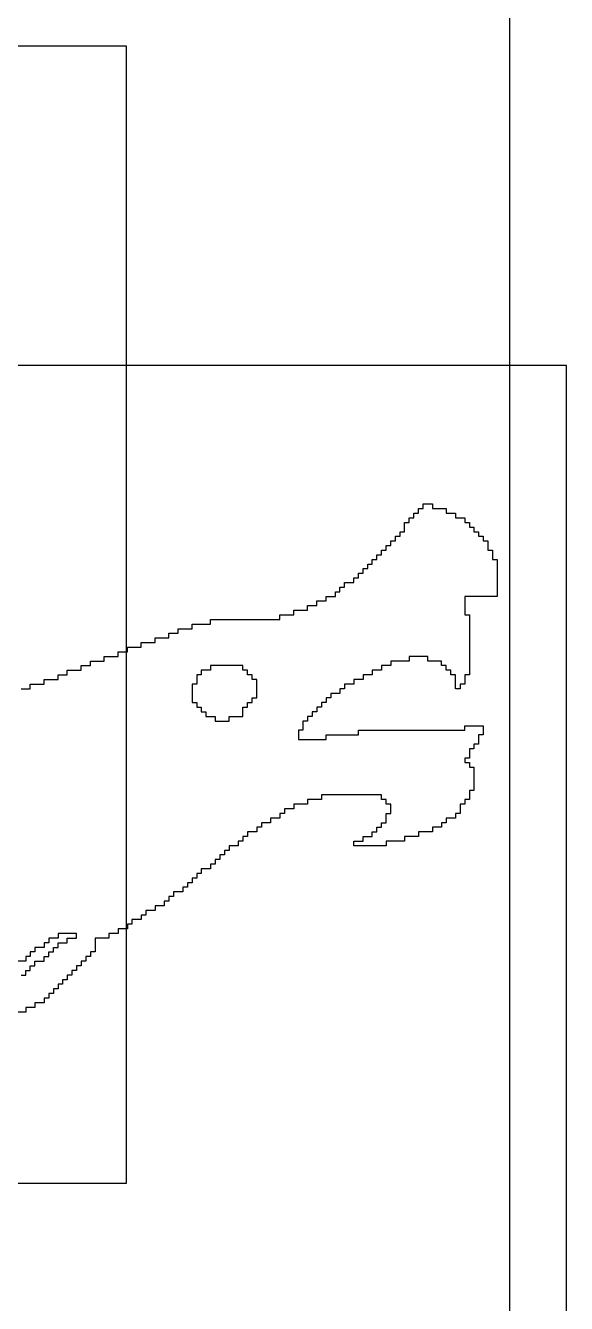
# Model space of a CAD drawing. Header units: inches. Extents: x -0.1 to 45, y 0.5 to 34.4.
# Drawn here: x 40.85 to 44.93, y 19.21 to 28.86 of the extents above; entities that cross this region are included whole.
import ezdxf

# ---------------------------------------------------------------- set-up
doc = ezdxf.new("R2010")
doc.units = ezdxf.units.IN

msp = doc.modelspace()

# ---------------------------------------------------------------- linework, layer by layer
for p, q in [((44.5, 34.4), (44.5, 0.5)), ((32.9963, 28.7059), (41.6069, 28.7059)), ((41.6069, 28.7059), (41.6069, 20.1112)), ((44.9302, 26.2907), (26.9302, 26.2907)), ((44.9302, 12.3023), (44.9302, 26.2907)), ((43.814, 25.1744), (43.814, 25.2093)), ((43.814, 25.2093), (43.8488, 25.2093)), ((43.8488, 25.2093), (43.8488, 25.2442)), ((43.8488, 25.2442), (43.9186, 25.2442)), ((43.9186, 25.2442), (43.9186, 25.2093)), ((43.9186, 25.2093), (44.0233, 25.2093)), ((44.0233, 25.2093), (44.0233, 25.1744)), ((43.7093, 25.0349), (43.7093, 25.1047)), ((43.7093, 25.1047), (43.7442, 25.1047)), ((43.7442, 25.1047), (43.7442, 25.1395)), ((43.7442, 25.1395), (43.7791, 25.1395)), ((43.7791, 25.1395), (43.7791, 25.1744)), ((43.7791, 25.1744), (43.814, 25.1744)), ((44.0233, 25.1744), (44.093, 25.1744)), ((44.093, 25.1744), (44.093, 25.1395)), ((44.093, 25.1395), (44.1628, 25.1395)), ((44.1628, 25.1395), (44.1628, 25.1047)), ((44.1628, 25.1047), (44.1977, 25.1047)), ((44.1977, 25.1047), (44.1977, 25.0698)), ((43.6395, 24.9651), (43.6395, 25)), ((43.6395, 25), (43.6744, 25)), ((43.6744, 25), (43.6744, 25.0349)), ((43.6744, 25.0349), (43.7093, 25.0349)), ((44.1977, 25.0698), (44.2326, 25.0698)), ((44.2326, 25.0698), (44.2326, 25.0349)), ((44.2326, 25.0349), (44.2674, 25.0349)), ((44.2674, 25.0349), (44.2674, 25)), ((44.2674, 25), (44.3023, 25)), ((44.3023, 25), (44.3023, 24.9651)), ((43.5698, 24.8953), (43.5698, 24.9302)), ((43.5698, 24.9302), (43.6047, 24.9302)), ((43.6047, 24.9302), (43.6047, 24.9651)), ((43.6047, 24.9651), (43.6395, 24.9651)), ((44.3023, 24.9651), (44.3372, 24.9651)), ((44.3372, 24.9651), (44.3372, 24.8953)), ((43.4651, 24.7907), (43.4651, 24.8256)), ((43.4651, 24.8256), (43.5, 24.8256)), ((43.5, 24.8256), (43.5, 24.8605)), ((43.5, 24.8605), (43.5349, 24.8605)), ((43.5349, 24.8605), (43.5349, 24.8953)), ((43.5349, 24.8953), (43.5698, 24.8953)), ((44.3372, 24.8953), (44.3721, 24.8953)), ((44.3721, 24.8953), (44.3721, 24.8256)), ((44.3721, 24.8256), (44.407, 24.8256)), ((44.407, 24.8256), (44.407, 24.5465)), ((43.3605, 24.686), (43.3605, 24.7209)), ((43.3605, 24.7209), (43.3953, 24.7209)), ((43.3953, 24.7209), (43.3953, 24.7558)), ((43.3953, 24.7558), (43.4302, 24.7558)), ((43.4302, 24.7558), (43.4302, 24.7907)), ((43.4302, 24.7907), (43.4651, 24.7907)), ((43.2209, 24.5814), (43.2209, 24.6163)), ((43.2209, 24.6163), (43.2558, 24.6163)), ((43.2558, 24.6163), (43.2558, 24.6512)), ((43.2558, 24.6512), (43.3256, 24.6512)), ((43.3256, 24.6512), (43.3256, 24.686)), ((43.3256, 24.686), (43.3605, 24.686)), ((43.1163, 24.5116), (43.1163, 24.5465)), ((43.1163, 24.5465), (43.186, 24.5465)), ((43.186, 24.5465), (43.186, 24.5814)), ((43.186, 24.5814), (43.2209, 24.5814)), ((44.407, 24.5465), (44.1628, 24.5465)), ((44.1628, 24.5465), (44.1628, 24.407)), ((42.8721, 24.407), (42.8721, 24.4419)), ((42.8721, 24.4419), (42.9767, 24.4419)), ((42.9767, 24.4419), (42.9767, 24.4767)), ((42.9767, 24.4767), (43.0465, 24.4767)), ((43.0465, 24.4767), (43.0465, 24.5116)), ((43.0465, 24.5116), (43.1163, 24.5116)), ((42.1047, 24.3023), (42.1047, 24.3372)), ((42.1047, 24.3372), (42.2442, 24.3372)), ((42.2442, 24.3372), (42.2442, 24.3721)), ((42.2442, 24.3721), (42.7674, 24.3721)), ((42.7674, 24.3721), (42.7674, 24.407)), ((42.7674, 24.407), (42.8721, 24.407)), ((44.1628, 24.407), (44.1977, 24.407)), ((44.1977, 24.407), (44.1977, 23.9535)), ((41.8256, 24.1977), (41.8256, 24.2326)), ((41.8256, 24.2326), (41.9302, 24.2326)), ((41.9302, 24.2326), (41.9302, 24.2674)), ((41.9302, 24.2674), (42, 24.2674)), ((42, 24.2674), (42, 24.3023)), ((42, 24.3023), (42.1047, 24.3023)), ((41.6163, 24.1279), (41.6163, 24.1628)), ((41.6163, 24.1628), (41.7209, 24.1628)), ((41.7209, 24.1628), (41.7209, 24.1977)), ((41.7209, 24.1977), (41.8256, 24.1977)), ((41.3372, 24.0233), (41.3372, 24.0581)), ((41.3372, 24.0581), (41.4419, 24.0581)), ((41.4419, 24.0581), (41.4419, 24.093)), ((41.4419, 24.093), (41.5465, 24.093)), ((41.5465, 24.093), (41.5465, 24.1279)), ((41.5465, 24.1279), (41.6163, 24.1279)), ((43.7442, 24.0581), (43.6047, 24.0581)), ((43.6047, 24.0581), (43.6047, 24.0233)), ((43.8837, 24.093), (43.7442, 24.093)), ((43.7442, 24.093), (43.7442, 24.0581)), ((43.8837, 24.0581), (43.8837, 24.093)), ((43.9884, 24.0581), (43.8837, 24.0581)), ((43.9884, 24.0233), (43.9884, 24.0581)), ((41.093, 23.9186), (41.093, 23.9535)), ((41.093, 23.9535), (41.1628, 23.9535)), ((41.1628, 23.9535), (41.1628, 23.9884)), ((41.1628, 23.9884), (41.2674, 23.9884)), ((41.2674, 23.9884), (41.2674, 24.0233)), ((41.2674, 24.0233), (41.3372, 24.0233)), ((42.1744, 23.9535), (42.1395, 23.9535)), ((42.1395, 23.9535), (42.1395, 23.8837)), ((42.2442, 23.9884), (42.1744, 23.9884)), ((42.1744, 23.9884), (42.1744, 23.9535)), ((42.4884, 24.0233), (42.2442, 24.0233)), ((42.2442, 24.0233), (42.2442, 23.9884)), ((42.4884, 23.9884), (42.4884, 24.0233)), ((42.5233, 23.9884), (42.4884, 23.9884)), ((42.5233, 23.9535), (42.5233, 23.9884)), ((42.5581, 23.9535), (42.5233, 23.9535)), ((42.5581, 23.9186), (42.5581, 23.9535)), ((43.4651, 23.9535), (43.3953, 23.9535)), ((43.3953, 23.9535), (43.3953, 23.9186)), ((43.5349, 23.9884), (43.4651, 23.9884)), ((43.4651, 23.9884), (43.4651, 23.9535)), ((43.6047, 24.0233), (43.5349, 24.0233)), ((43.5349, 24.0233), (43.5349, 23.9884)), ((44.0233, 24.0233), (43.9884, 24.0233)), ((44.0233, 23.9884), (44.0233, 24.0233)), ((44.0581, 23.9884), (44.0233, 23.9884)), ((44.0581, 23.9535), (44.0581, 23.9884)), ((44.093, 23.9535), (44.0581, 23.9535)), ((44.093, 23.8488), (44.093, 23.9535)), ((44.1977, 23.9535), (44.1628, 23.9535)), ((44.1628, 23.9535), (44.1628, 23.8837)), ((40.814, 23.8488), (40.8837, 23.8488)), ((40.8837, 23.8488), (40.8837, 23.8837)), ((40.8837, 23.8837), (40.9884, 23.8837)), ((40.9884, 23.8837), (40.9884, 23.9186)), ((40.9884, 23.9186), (41.093, 23.9186)), ((42.1395, 23.8837), (42.1047, 23.8837)), ((42.1047, 23.8837), (42.1047, 23.7442)), ((42.593, 23.9186), (42.5581, 23.9186)), ((42.593, 23.7791), (42.593, 23.9186)), ((43.2558, 23.8488), (43.2209, 23.8488)), ((43.2209, 23.8488), (43.2209, 23.814)), ((43.3256, 23.8837), (43.2558, 23.8837)), ((43.2558, 23.8837), (43.2558, 23.8488)), ((43.3953, 23.9186), (43.3256, 23.9186)), ((43.3256, 23.9186), (43.3256, 23.8837)), ((44.1279, 23.8488), (44.093, 23.8488)), ((44.1628, 23.8837), (44.1279, 23.8837)), ((44.1279, 23.8837), (44.1279, 23.8488)), ((42.1047, 23.7442), (42.1395, 23.7442)), ((42.1395, 23.7442), (42.1395, 23.7093)), ((42.5233, 23.7093), (42.5233, 23.7442)), ((42.5233, 23.7442), (42.5581, 23.7442)), ((42.5581, 23.7442), (42.5581, 23.7791)), ((42.5581, 23.7791), (42.593, 23.7791)), ((43.1163, 23.7442), (43.0814, 23.7442)), ((43.0814, 23.7442), (43.0814, 23.7093)), ((43.1512, 23.7791), (43.1163, 23.7791)), ((43.1163, 23.7791), (43.1163, 23.7442)), ((43.2209, 23.814), (43.1512, 23.814)), ((43.1512, 23.814), (43.1512, 23.7791)), ((42.1395, 23.7093), (42.1744, 23.7093)), ((42.1744, 23.7093), (42.1744, 23.6744)), ((42.1744, 23.6744), (42.2093, 23.6744)), ((42.2093, 23.6744), (42.2093, 23.6395)), ((42.4884, 23.6395), (42.4884, 23.7093)), ((42.4884, 23.7093), (42.5233, 23.7093)), ((43.0465, 23.6744), (43.0116, 23.6744)), ((43.0116, 23.6744), (43.0116, 23.6395)), ((43.0814, 23.7093), (43.0465, 23.7093)), ((43.0465, 23.7093), (43.0465, 23.6744)), ((42.2093, 23.6395), (42.2791, 23.6395)), ((42.2791, 23.6395), (42.2791, 23.6046)), ((42.2791, 23.6046), (42.3837, 23.6046)), ((42.3837, 23.6046), (42.3837, 23.6395)), ((42.3837, 23.6395), (42.4884, 23.6395)), ((42.9767, 23.6046), (42.9419, 23.6046)), ((42.9419, 23.6046), (42.9419, 23.5349)), ((43.0116, 23.6395), (42.9767, 23.6395)), ((42.9767, 23.6395), (42.9767, 23.6046)), ((44.1628, 23.5349), (44.1628, 23.5698)), ((44.1628, 23.5698), (44.3023, 23.5698)), ((44.3023, 23.5698), (44.3023, 23.5)), ((42.9419, 23.5349), (42.907, 23.5349)), ((42.907, 23.5349), (42.907, 23.4651)), ((42.907, 23.4651), (43.1163, 23.4651)), ((43.1163, 23.4651), (43.1163, 23.5)), ((43.1163, 23.5), (43.3605, 23.5)), ((43.3605, 23.5), (43.3605, 23.5349)), ((43.3605, 23.5349), (44.1628, 23.5349)), ((44.3023, 23.5), (44.2674, 23.5)), ((44.2674, 23.5), (44.2674, 23.4302)), ((44.2326, 23.3953), (44.1977, 23.3953)), ((44.1977, 23.3953), (44.1977, 23.3256)), ((44.2674, 23.4302), (44.2326, 23.4302)), ((44.2326, 23.4302), (44.2326, 23.3953)), ((44.1977, 23.3256), (44.1628, 23.3256)), ((44.1628, 23.3256), (44.1628, 23.2907)), ((44.1628, 23.2907), (44.1977, 23.2907)), ((44.1977, 23.2907), (44.1977, 23.2558)), ((44.1977, 23.2558), (44.2326, 23.2558)), ((44.2326, 23.2558), (44.2326, 23.0814)), ((44.2326, 23.0814), (44.1977, 23.0814)), ((44.1977, 23.0814), (44.1977, 23.0116)), ((42.9767, 22.9767), (42.8721, 22.9767)), ((42.8721, 22.9767), (42.8721, 22.9419)), ((43.0814, 23.0116), (42.9767, 23.0116)), ((42.9767, 23.0116), (42.9767, 22.9767)), ((43.5349, 23.0465), (43.0814, 23.0465)), ((43.0814, 23.0465), (43.0814, 23.0116)), ((43.5349, 23.0116), (43.5349, 23.0465)), ((43.5698, 23.0116), (43.5349, 23.0116)), ((43.5698, 22.9767), (43.5698, 23.0116)), ((43.6047, 22.9767), (43.5698, 22.9767)), ((43.6047, 22.907), (43.6047, 22.9767)), ((44.1628, 22.9767), (44.1279, 22.9767)), ((44.1279, 22.9767), (44.1279, 22.907)), ((44.1977, 23.0116), (44.1628, 23.0116)), ((44.1628, 23.0116), (44.1628, 22.9767)), ((42.8023, 22.907), (42.7674, 22.907)), ((42.7674, 22.907), (42.7674, 22.8721)), ((42.8721, 22.9419), (42.8023, 22.9419)), ((42.8023, 22.9419), (42.8023, 22.907)), ((43.5698, 22.8372), (43.5698, 22.907)), ((43.5698, 22.907), (43.6047, 22.907)), ((44.1279, 22.907), (44.093, 22.907)), ((44.093, 22.907), (44.093, 22.8721)), ((42.6279, 22.8023), (42.593, 22.8023)), ((42.593, 22.8023), (42.593, 22.7674)), ((42.6977, 22.8372), (42.6279, 22.8372)), ((42.6279, 22.8372), (42.6279, 22.8023)), ((42.7674, 22.8721), (42.6977, 22.8721)), ((42.6977, 22.8721), (42.6977, 22.8372)), ((43.5, 22.7674), (43.5, 22.8023)), ((43.5, 22.8023), (43.5349, 22.8023)), ((43.5349, 22.8023), (43.5349, 22.8372)), ((43.5349, 22.8372), (43.5698, 22.8372)), ((43.9884, 22.8023), (43.9186, 22.8023)), ((43.9186, 22.8023), (43.9186, 22.7674)), ((44.0233, 22.8372), (43.9884, 22.8372)), ((43.9884, 22.8372), (43.9884, 22.8023)), ((44.093, 22.8721), (44.0233, 22.8721)), ((44.0233, 22.8721), (44.0233, 22.8372)), ((42.4884, 22.6977), (42.4535, 22.6977)), ((42.4535, 22.6977), (42.4535, 22.6628)), ((42.5233, 22.7326), (42.4884, 22.7326)), ((42.4884, 22.7326), (42.4884, 22.6977)), ((42.593, 22.7674), (42.5233, 22.7674)), ((42.5233, 22.7674), (42.5233, 22.7326)), ((43.3256, 22.6628), (43.3256, 22.6977)), ((43.3256, 22.6977), (43.3953, 22.6977)), ((43.3953, 22.6977), (43.3953, 22.7326)), ((43.3953, 22.7326), (43.4651, 22.7326)), ((43.4651, 22.7326), (43.4651, 22.7674)), ((43.4651, 22.7674), (43.5, 22.7674)), ((43.7093, 22.6977), (43.5698, 22.6977)), ((43.5698, 22.6977), (43.5698, 22.6628)), ((43.814, 22.7326), (43.7093, 22.7326)), ((43.7093, 22.7326), (43.7093, 22.6977)), ((43.9186, 22.7674), (43.814, 22.7674)), ((43.814, 22.7674), (43.814, 22.7326)), ((42.3488, 22.593), (42.314, 22.593)), ((42.314, 22.593), (42.314, 22.5581)), ((42.3837, 22.6279), (42.3488, 22.6279)), ((42.3488, 22.6279), (42.3488, 22.593)), ((42.4535, 22.6628), (42.3837, 22.6628)), ((42.3837, 22.6628), (42.3837, 22.6279)), ((43.5698, 22.6628), (43.3256, 22.6628)), ((42.2791, 22.5233), (42.2442, 22.5233)), ((42.2442, 22.5233), (42.2442, 22.4884)), ((42.314, 22.5581), (42.2791, 22.5581)), ((42.2791, 22.5581), (42.2791, 22.5233)), ((42.1395, 22.4186), (42.1047, 22.4186)), ((42.1047, 22.4186), (42.1047, 22.3837)), ((42.1744, 22.4535), (42.1395, 22.4535)), ((42.1395, 22.4535), (42.1395, 22.4186)), ((42.2442, 22.4884), (42.1744, 22.4884)), ((42.1744, 22.4884), (42.1744, 22.4535)), ((42.0349, 22.314), (41.9651, 22.314)), ((41.9651, 22.314), (41.9651, 22.2791)), ((42.0698, 22.3488), (42.0349, 22.3488)), ((42.0349, 22.3488), (42.0349, 22.314)), ((42.1047, 22.3837), (42.0698, 22.3837)), ((42.0698, 22.3837), (42.0698, 22.3488)), ((41.8953, 22.2093), (41.8256, 22.2093)), ((41.8256, 22.2093), (41.8256, 22.1744)), ((41.9302, 22.2442), (41.8953, 22.2442)), ((41.8953, 22.2442), (41.8953, 22.2093)), ((41.9651, 22.2791), (41.9302, 22.2791)), ((41.9302, 22.2791), (41.9302, 22.2442)), ((41.7209, 22.1046), (41.6512, 22.1046)), ((41.6512, 22.1046), (41.6512, 22.0698)), ((41.7558, 22.1395), (41.7209, 22.1395)), ((41.7209, 22.1395), (41.7209, 22.1046)), ((41.8256, 22.1744), (41.7558, 22.1744)), ((41.7558, 22.1744), (41.7558, 22.1395)), ((41.6163, 22.0349), (41.5465, 22.0349)), ((41.5465, 22.0349), (41.5465, 22)), ((41.6512, 22.0698), (41.6163, 22.0698)), ((41.6163, 22.0698), (41.6163, 22.0349)), ((41.0233, 21.9302), (40.9884, 21.9302)), ((40.9884, 21.9302), (40.9884, 21.8953)), ((41.093, 21.9651), (41.0233, 21.9651)), ((41.0233, 21.9651), (41.0233, 21.9302)), ((41.2326, 22), (41.093, 22)), ((41.093, 22), (41.093, 21.9651)), ((41.093, 21.8953), (41.093, 21.9302)), ((41.093, 21.9302), (41.1628, 21.9302)), ((41.1628, 21.9302), (41.1628, 21.9651)), ((41.1628, 21.9651), (41.2326, 21.9651)), ((41.2326, 21.9651), (41.2326, 22)), ((41.4767, 21.9651), (41.3721, 21.9651)), ((41.3721, 21.9651), (41.3721, 21.8605)), ((41.5465, 22), (41.4767, 22)), ((41.4767, 22), (41.4767, 21.9651)), ((40.8837, 21.8256), (40.8488, 21.8256)), ((40.8488, 21.8256), (40.8488, 21.7907)), ((40.9186, 21.8605), (40.8837, 21.8605)), ((40.8837, 21.8605), (40.8837, 21.8256)), ((40.9884, 21.8953), (40.9186, 21.8953)), ((40.9186, 21.8953), (40.9186, 21.8605)), ((40.9884, 21.7907), (40.9884, 21.8256)), ((40.9884, 21.8256), (41.0233, 21.8256)), ((41.0233, 21.8256), (41.0233, 21.8605)), ((41.0233, 21.8605), (41.0581, 21.8605)), ((41.0581, 21.8605), (41.0581, 21.8953)), ((41.0581, 21.8953), (41.093, 21.8953)), ((41.3372, 21.8256), (41.3023, 21.8256)), ((41.3023, 21.8256), (41.3023, 21.7907)), ((41.3721, 21.8605), (41.3372, 21.8605)), ((41.3372, 21.8605), (41.3372, 21.8256)), ((40.8488, 21.7907), (40.7791, 21.7907)), ((40.8488, 21.686), (40.8488, 21.7209)), ((40.8488, 21.7209), (40.8837, 21.7209)), ((40.8837, 21.7209), (40.8837, 21.7558)), ((40.8837, 21.7558), (40.9186, 21.7558)), ((40.9186, 21.7558), (40.9186, 21.7907)), ((40.9186, 21.7907), (40.9884, 21.7907)), ((41.2326, 21.7209), (41.1977, 21.7209)), ((41.1977, 21.7209), (41.1977, 21.686)), ((41.2674, 21.7558), (41.2326, 21.7558)), ((41.2326, 21.7558), (41.2326, 21.7209)), ((41.3023, 21.7907), (41.2674, 21.7907)), ((41.2674, 21.7907), (41.2674, 21.7558)), ((40.814, 21.686), (40.8488, 21.686)), ((41.1628, 21.6512), (41.1279, 21.6512)), ((41.1279, 21.6512), (41.1279, 21.6163)), ((41.1977, 21.686), (41.1628, 21.686)), ((41.1628, 21.686), (41.1628, 21.6512)), ((41.0581, 21.5465), (41.0233, 21.5465)), ((41.0233, 21.5465), (41.0233, 21.5116)), ((41.093, 21.5814), (41.0581, 21.5814)), ((41.0581, 21.5814), (41.0581, 21.5465)), ((41.1279, 21.6163), (41.093, 21.6163)), ((41.093, 21.6163), (41.093, 21.5814)), ((40.9186, 21.4419), (40.8488, 21.4419)), ((40.8488, 21.4419), (40.8488, 21.407)), ((40.9884, 21.4767), (40.9186, 21.4767)), ((40.9186, 21.4767), (40.9186, 21.4419)), ((41.0233, 21.5116), (40.9884, 21.5116)), ((40.9884, 21.5116), (40.9884, 21.4767)), ((40.8488, 21.407), (40.6744, 21.407)), ((41.6069, 20.1112), (32.9963, 20.1112))]:
    msp.add_line(p, q)

doc.saveas('drawing.dxf')
